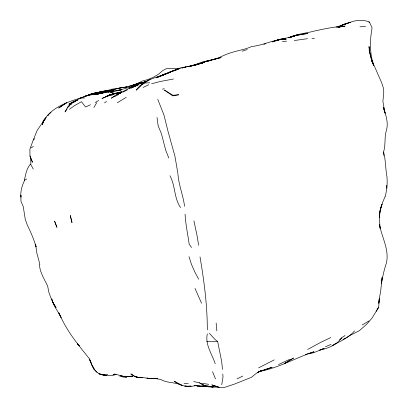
<?xml version="1.0" encoding="UTF-8"?>
<svg xmlns="http://www.w3.org/2000/svg" width="408" height="408" viewBox="0 0 408 408"><rect width="100%" height="100%" fill="white"/><g stroke="black" fill="none" stroke-linecap="round" stroke-linejoin="round"><path stroke-width="0.61" d="M376.319 311.324L378.69 307.147L379.302 298.564L380.69 290.991L382.102 277.46L381.47 283.754C382.612 276.476 384.295 269.255 386.611 262.364M369.444 51.479L369.531 50.235M369.617 48.991L369.745 47.124L369.719 53.04L368.99 46.476L369.816 52.821L371.295 58.869L373.488 64.617L371.239 58.997L381.577 82.508L383.479 88.276L383.78 92.086L382.893 101.424L385.116 113.45M385.178 196.365C386.998 189.924 387.513 183.207 386.937 176.552C385.361 168.387 385.851 159.997 383.444 151.939M215.2 363.747C212.078 353.955 204.872 344.617 207.325 333.887M385.157 196.411L382.719 202.118L380.225 210.314L381.985 204.107C378.823 211.931 379.262 220.407 380.281 228.597M378.828 303.134L379.216 299.329M378.823 303.236L379.302 298.564M379.542 215.082L379.272 217.607L380.164 210.696M379.675 213.817L379.945 211.293M221.733 384.734L223.013 377.074L222.778 374.009M380.042 210.701L380.236 209.549M386.641 261.916C389.008 249.064 381.806 237.038 379.476 224.686L380.118 228.454M24.291 180.703C25.587 175.027 26.377 168.785 30.376 164.251M172.701 95.855L172.895 95.278L178.775 94.763L172.701 95.855L164.373 90.02L172.895 95.278M33.211 140.082L29.906 149.236L29.968 155.989L32.441 162.149L29.968 155.989M33.41 139.546L37.215 130.32L45.028 118.937M378.69 307.147L372.04 318.087L366.777 324.181L359.28 330.755L350.87 334.942L346.724 337.482M46.323 117.351L42.927 121.793C50.694 107.794 66.825 102.102 81.284 97.782M93.896 107.508L96.737 102.678M67.142 108.854L65.035 111.965L67.509 107.467L71.002 103.153L68.544 106.784M24.383 180.785C21.986 185.788 20.206 191.704 20.961 197.319M377.165 308.999L377.89 308.04M43.768 120.513L44.926 119.049M49.077 114.046L47.874 115.413L48.883 114.648M187.884 66.723L198.217 64.418L180.219 68.059L158.391 76.811L168.581 72.904C157.223 77.622 143.718 79.152 136.236 90.173L141.168 85.644M43.61 120.732L45.273 118.978M354.623 330.863C348.626 337.753 340.012 341.511 332.081 345.637M142.066 84.823L145.656 81.529L141.346 84.42M333.831 345.005L335.233 343.73M339.451 339.905L341.792 337.778C336.569 344.949 328.139 348.452 319.683 350.1L324.181 348.381L314.981 352.196L310.049 353.731M68.937 106.207L67.509 107.467L70.502 104.484L74.664 101.153L72.757 102.836M70.849 104.519L71.803 103.678M33.278 139.964L34.828 138.669M49.557 113.653L51.01 112.481M69.442 109.262L74.338 105.743L81.422 101.735L85.614 106.993L90.53 104.734M73.817 102.377C82.207 95.329 93.514 94.539 103.872 92.774L97.349 94.008M104.489 102.898L106.544 101.454M140.102 85.925L150.195 79.142M341.955 337.574L345.03 335.514M117.29 102.78L126.23 97.364M369.01 320.907L362.136 324.982M31.044 147.88L33.405 146.467M114.495 96.334L111.287 98.226L115.143 95.518L140.663 82.452L129.28 88.444L141.867 81.177L147.778 79.565L153.403 77.255L158.697 74.093L162.603 70.701L165.806 68.921L168.305 68.437L179.479 68.605M117.708 94.442L120.916 92.55L116.719 94.217L121.508 92.626M95.248 102.495L98.705 100.475M307.663 349.447L320.846 342.307L330.73 337.569M114.388 96.773L118.504 94.528M24.597 180.122L26.709 178.995M274.237 359.871L258.677 367.827M75.582 100.643L68.86 104.219L77.597 99.889L72.196 102.423L77.255 100.332M122.798 92.239L127.408 89.862M342.97 339.415L345.653 338.033M289.649 359.341L278.506 364.574M209.355 60.833C203.704 60.909 198.584 63.332 193.535 65.571M194.861 65.086L197.033 64.025M236.977 378.884L242.801 376.059M160.426 76.225L166.036 73.532L171.809 71.487M292.995 36.409L288.808 37.806C296.973 33.711 306.291 33.334 314.996 30.896C325.003 28.805 334.871 26.576 345.112 26.112L339.068 27.147M143.05 87.424L148.742 84.762M160.369 76.153L166.036 73.532L157.039 77.444M289.338 37.786L293.429 36.001L297.784 34.813L294.194 36.011M128.78 86.68L140.326 82.314M325.446 346.82L331.036 344.383M156.167 77.821L163.761 74.567L157.391 77.255M87.715 95.37C93.656 92.545 100.317 92.004 106.779 91.382L102.056 91.877M87.22 95.569L91.887 93.667L101.413 91.897L91.887 93.667M158.105 77.01L170.187 72.191M79.336 98.425L90.127 94.437L99.384 92.33L90.127 94.437M204.969 61.562L221.054 57.61L204.969 61.562L198.084 64.25M288.808 37.806C294.795 34.971 301.435 34.338 307.913 33.441L293.429 36.001L289.124 37.505L298.304 34.823L289.124 37.505L293.887 35.965M132.564 86.71L134.171 86.088M272.167 41.881L279.995 39.265L289.512 37.393M105.942 90.979L111.445 89.23L127.306 87.001M172.395 71.273L176.506 69.753M173.691 70.89L176.618 69.824M135.043 84.976L136.746 84.359M263.833 44.375L265.618 43.733M272.233 41.886L275.757 40.611L284.937 38.332L275.492 40.596L280.332 39.341L275.114 41.009M146.824 81.166L134.982 85.343L145.391 81.697L139.368 83.558L146.523 81.615M211.114 60.109C218.336 58.701 224.451 54.478 231.479 52.591C238.216 50.332 245.402 49.521 251.858 46.451C263.66 45.416 274.365 38.877 286.385 39.295M97.594 94.141L105.57 92.111L112.052 91.418L111.369 91.489M95.62 93.294L100.766 91.494L107.845 90.525M109.262 95.411L101.944 98.522L111.501 94.289L121.625 91.8L111.501 94.289L105.774 96.62L109.711 94.865L115.658 93.187L111.007 94.804M337.911 27.055L339.074 26.658L337.421 27.198M161.287 75.761L162.328 75.419M205.673 61.623L200.251 63.429L204.495 62.118M132.014 85.542L136.853 83.961L135.614 84.359M242.133 51.178L247.228 49.521M88.291 95.186L94.034 93.32M188.374 66.759L204.525 62.383L187.853 66.698M305.465 354.532L314.073 351.757C295.463 357.882 278.343 368.144 258.851 371.566L272.161 367.261L257.275 372.433L261.635 370.525L256.316 373.335L251.313 377.385L234.218 384.188L223.875 387.6L214.2 387.034L204.525 385.596L199.415 382.816L193.642 381.546M199.614 63.821L202.643 62.878L188.062 66.672M206.917 61.368L215.99 58.665M97.752 93.973L99.894 93.33L97.048 94.024M336.146 27.209L350.258 22.374L345.515 23.644L341.853 25.174L350.258 22.374L349.294 22.649C355.592 20.084 363.258 19.232 369.526 22.17L372.065 27.892L371.117 34.216C369.877 44.605 370.27 55.457 373.743 65.423M284.692 39.285L285.886 38.938L281.729 39.734M137.547 83.997L122.732 87.74L126.597 87.113C117.999 87.363 110.196 91.55 101.638 91.999M179.53 68.631L169.595 72.114L180.219 68.059L175.394 69.829L178.424 69.003M193.061 65.234L190.439 65.974L195.187 64.729M210.508 60.277L206.275 61.455L210.554 60.246L209.972 60.364M121.477 92.57L118.402 93.412L120.258 93.106M182.055 68.008L186.293 66.846L181.856 67.973M133.834 375.819L129.667 376.701L123.874 376.232L127.271 376.533L132.804 376.1L127.271 376.533M198.344 64.183L200.675 63.572M151.659 83.737L160.201 81.508L173.471 79.009M95.212 94.483L98.037 93.748L92.116 94.636M97.91 94.013L105.57 92.111L101.658 92.764L103.969 92.509M133.814 86.098L110.42 92.626L113.903 91.871M162.415 89.189L164.312 88.74M96.166 94.238L94.977 94.462L98.037 93.748M105.901 91.479L111.858 90.107L102.321 92.04M338.237 27.193L340.063 26.78L338.344 27.163M97.15 94.054L101.276 93.126L94.977 94.462M113.761 89.867L104.565 91.208L113.761 89.867L101.714 91.978M115.377 374.702C110.543 376.375 105.499 375.692 100.725 374.233M101.719 92.06L102.949 91.82M115.311 374.304L112.996 374.738L116.076 374.529M115.439 89.485L110.002 90.474L112.44 90.296M121.207 89.837L119.381 90.158L121.13 89.867M108.003 95.88L112.348 95.115M307.489 38.683L294.306 40.525M112.537 91.433L107.896 92.177L113.572 90.857L121.609 89.74M196.753 385.392C188.97 387.35 180.724 386.524 174.333 381.25L182.121 385.412C175.358 381.898 167.224 383.357 160.726 379.471L155.672 378.609L152.556 378.496L157.58 378.675L148.956 378.629L146.895 378.068L151.348 378.726L149.155 378.435M120.829 92.897L113.929 93.83L109.711 94.865L118.58 93.055L113.929 93.83L120.166 93.029M119.304 88.087L121.166 87.837M214.169 386.901L211.074 387.1L202.108 386.06L203.215 386.004M100.475 92.132L97.374 92.524L100.419 92.147M105.121 92.381L107.437 92.126M281.724 39.79L284.055 39.545M282.448 41.58L286.579 41.142M359.953 26.785L365.573 26.596M311.952 38.372L314.405 38.27M144.452 82.997L149.736 82.804M80.58 98.063L84.675 97.94M184.059 383.724L188.272 383.617M105.111 374.544L107.829 374.508M206.744 341.593L217.678 341.527L221.712 361.753L222.462 369.429M195.08 385.259L194.509 385.259L197.105 385.948L204.097 386.3L201.552 386.172M186.053 386.162L184.793 386.157L191.102 386.177L189.21 386.172M204.097 386.3L197.105 385.948L200.282 386.111M142.453 377.691L136.267 377.14L142.453 377.691L136.267 377.14L130.841 373.963L132.493 374.452M210.564 386.493L209.375 386.458L213.007 387.049L204.525 385.596L206.785 386.692L199.415 382.816M212.945 386.575L214.134 386.616M114.459 373.957L126.536 377.196L123.252 377.069L119.758 376.161M202.251 383.336L208.738 384.341M147.507 378.216L139.975 377.232L141.831 377.451M103.856 374.993L106.396 375.304C99.129 375.814 93.213 370.26 91.382 363.513M104.698 374.983L98.955 373.856L104.535 374.942M120.391 375.549L126.536 377.196M368.801 21.915L369.526 22.17M217.678 341.527L215.098 339.533L209.431 333.356M93.83 368.99L97.043 372.325M79.249 345.795C71.017 335.81 64.046 324.707 58.849 312.809L61.129 317.587C58.074 311.33 53.458 305.898 51.739 299.013M79.32 345.836L77.28 343.623L89 358.255L91.168 362.931L89.49 358.994L91.479 364.456L94.36 369.536L92.198 365.155M191.571 247.523L189.19 244.229C187.823 234.467 185.722 224.813 185.12 214.919L185.099 214.118M33.278 169.096L30.58 164.077L30.952 163.246L30.284 156.213M180.576 207.575C173.925 198.125 175.486 185.788 169.963 175.751M198.681 279.22L194.789 271.952L191.49 264.44L188.991 256.622M372.621 63.133L373.743 65.3L373.019 63.709M372.535 62.648L371.81 61.062L372.504 62.73M201.552 303.231L194.999 288.41M373.213 64.367L373.682 65.459M23.363 206.871L20.966 201.307L20.89 195.141L21.048 196.299M212.548 371.673L215.506 378.905M168.815 158.064L165.679 150.134L161.446 133.763L158.161 125.848L157.004 117.458M157.769 99.363L163.96 115.005L168.086 131.626L174.925 156.188L177.842 173.125M51.806 299.135L53.025 302.608L56.018 307.688L52.867 302.292L53.025 302.608L50.653 297.294L48.741 291.817L47.644 286.059L42.437 275.721L40.351 270.244L39.194 264.46M39.867 264.323L36.817 252.914L35.552 244.055L36.032 246.922C33.925 239.287 30.702 231.953 27.203 224.854L25.214 219.096L23.358 207.254M371.295 58.869L369.107 49.796L369.816 52.821M384.081 108.691L384.336 109.834M384.586 110.976L384.968 112.69L383.28 107.345C385.779 114.689 388.681 122.681 386.396 130.443C384.203 137.328 385.81 144.549 383.714 151.424L383.851 155.591M193.933 220.84L197.345 237.079L198.599 245.279M184.589 206.331C183.136 195.274 178.627 184.839 177.898 173.675M200.007 256.877C204.117 281.025 207.341 305.347 207.31 329.863M216.138 323.014L216.867 330.868M386.723 185.242L386.804 188.231M44.237 119.738L42.284 124.639L44.503 119.233L44.237 119.738M61.741 105.891L58.675 108.084L66.836 102.551L61.741 105.891M293.469 358.066L284.386 363.599L293.469 358.066M132.462 87.388L130.902 88.118L138.128 84.992L132.462 87.388M342.761 24.975L338.201 26.857L346.494 23.557L342.761 24.975M88.296 95.09L84.721 96.293L93.769 93.381L88.296 95.09M106.187 90.744L104.438 91.224L106.187 90.744M339.818 26.836L338.666 27.107L339.818 26.836M138.904 377.614L134.671 376.477L138.904 377.614M218.979 387.238L211.925 384.923L218.979 387.238M56.916 227.276L54.57 221.116L56.916 227.276M71.823 221.692L70.268 215.444L71.981 222.717L71.823 221.692"/></g></svg>
